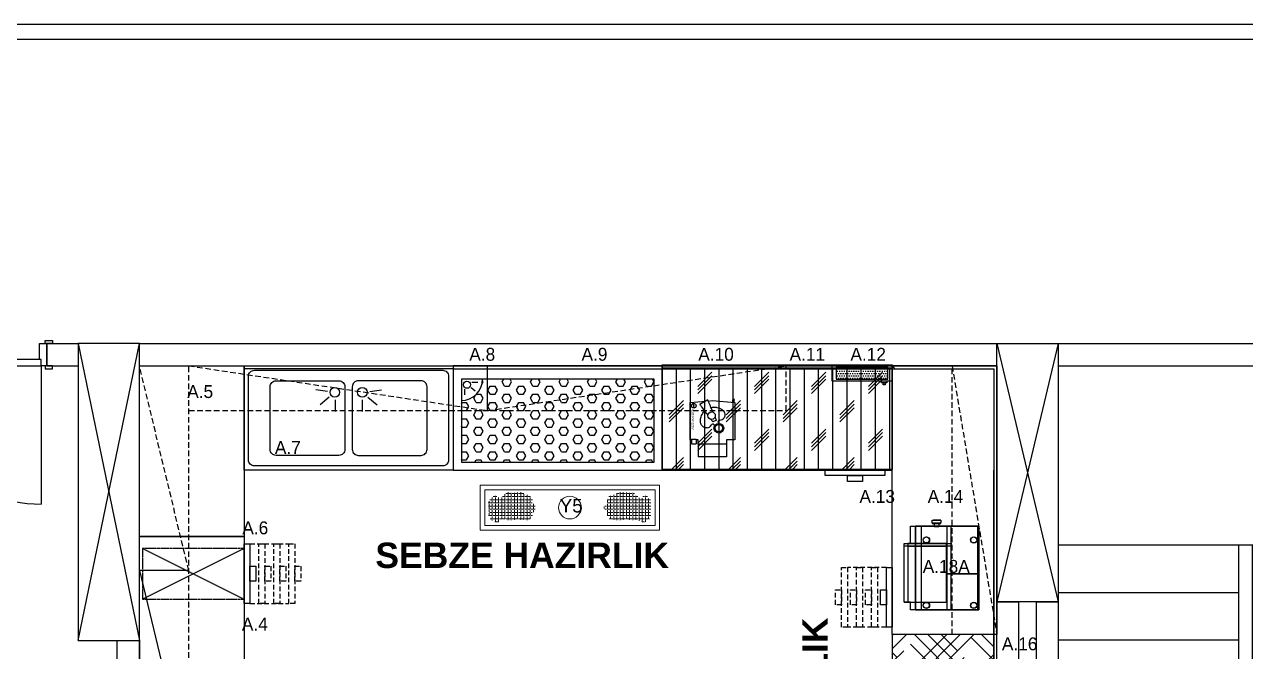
# Model space of a CAD drawing. Header units: millimetres. Extents: x 5004 to 15052, y -6179 to -3495.
# Drawn here: x 5850 to 6668, y -4045 to -3625 of the extents above; entities that cross this region are included whole.
import ezdxf

# ---------------------------------------------------------------- set-up
doc = ezdxf.new("R2010")
doc.units = ezdxf.units.MM
for name, pattern in [('DASHED', [0.75, 0.5, -0.25]), ('HIDDEN', [0.375, 0.25, -0.125]), ('HIDDEN2', [4.7625, 3.175, -1.5875])]:
    doc.linetypes.add(name, pattern=pattern)
doc.layers.add('GRC-yer ızgarası', color=40, linetype='Continuous', lineweight=15)
for name, color, linetype in [('Kıtc-002 Çizgi', 7, 'Continuous'), ('Kıtc-003 Kapı', 3, 'Continuous'), ('set altı dolap', 92, 'Continuous')]:
    doc.layers.add(name, color=color, linetype=linetype)
doc.styles.get("Standard").update_dxf_attribs({"font": 'arial.ttf'})
doc.styles.add('TAKSİM', font='GOTHIC.TTF', dxfattribs={"height": 20})

# ---------------------------------------------------------------- blocks, each defined once
blk = doc.blocks.new('A$C0F715291')
at = {"layer": 'Kıtc-003 Kapı'}
blk.add_line((100.1, 92.6, 0), (100.1, 0, 0), dxfattribs=at)
at = {"layer": 'Kıtc-003 Kapı', "elevation": 0}
for points in [[(0, 107.6), (5, 107.6), (5, 109.6), (0, 109.6)], [(107.6, 107.6), (102.6, 107.6), (102.6, 109.6), (107.6, 109.6)], [(0, 92.6), (5, 92.6), (5, 90.6), (0, 90.6)], [(100.1, 96.8), (7.5, 96.8), (7.5, 92.6), (100.1, 92.6)], [(107.6, 92.6), (102.6, 92.6), (102.6, 90.6), (107.6, 90.6)]]:
    blk.add_lwpolyline(points, close=True, dxfattribs=at)
for points in [[(3.8, 92.6), (7.5, 92.6), (7.5, 96.8), (8.8, 96.8), (8.8, 107.6), (3.8, 107.6), (3.8, 92.6)], [(103.8, 92.6), (100.1, 92.6), (100.1, 96.8), (98.8, 96.8), (98.8, 107.6), (103.8, 107.6), (103.8, 92.6)]]:
    blk.add_lwpolyline(points, dxfattribs=at)
at = {"layer": 'Kıtc-003 Kapı'}
blk.add_arc((100.1, 92.6, 0), 92.6, 180, 270, dxfattribs=at)
blk = doc.blocks.new('A$C4E333208')
at = {"layer": 'Kıtc-002 Çizgi'}
h = blk.add_hatch(dxfattribs=at)
h.set_pattern_fill('HEX', color=254, style=0)
h.set_pattern_definition([(0, (-4887.048, -3146.4644), (0, 5.49926), [3.175, -6.35]), (120, (-4887.048, -3146.4644), (-4.762499, -2.74963), [3.175, -6.35]), (60, (-4883.873, -3146.4644), (-4.762499, 2.74963), [3.175, -6.35])])
h.paths.add_polyline_path([(5.5, 5.5), (134.5, 5.5), (134.5, 61), (19.72, 61, -0.414214), (5.5, 46.78)])
for p, q in [((12.6, 59.14), (16.43, 59.14)), ((7.54, 54.45), (7.54, 50.56)), ((11.98, 55.37), (14.82, 53.15))]:
    blk.add_line(p, q, dxfattribs=at)
for points in [[(140, 70), (0, 70), (0, 0), (140, 0)], [(140, 70), (0, 70), (0, 68), (140, 68)], [(134.5, 61), (5.5, 61), (5.5, 5.5), (134.5, 5.5)]]:
    blk.add_lwpolyline(points, close=True, dxfattribs=at)
blk.add_circle((9.26, 57.34), 2.4, dxfattribs=at)
blk.add_arc((5.5, 61), 14.22, 270, 0, dxfattribs=at)
blk = doc.blocks.new('A$C1A9A7AE9')
at = {"layer": 'Kıtc-002 Çizgi'}
for p, q in [((55.84, 52.76), (48.03, 53.87)), ((84.16, 52.76), (91.97, 53.87)), ((57.07, 48.95), (50.97, 43.94)), ((60.98, 47.29), (60.98, 39.4)), ((79.02, 47.29), (79.02, 39.4)), ((82.93, 48.95), (89.03, 43.94))]:
    blk.add_line(p, q, dxfattribs=at)
for points in [[(140, 0), (0, 0), (0, 70), (140, 70)], [(140, 68), (0, 68), (0, 70), (140, 70)]]:
    blk.add_lwpolyline(points, close=True, dxfattribs=at)
for points in [[(133, 3), (7, 3, -0.414214), (3, 7), (3, 63, -0.414214), (7, 67), (133, 67, -0.414214), (137, 63), (137, 7, -0.414214)], [(63.5, 10), (21.5, 10, -0.414214), (17.5, 14), (17.5, 56, -0.414214), (21.5, 60), (63.5, 60, -0.414214), (67.5, 56), (67.5, 14, -0.414214)], [(76.5, 10), (118.5, 10, 0.414214), (122.5, 14), (122.5, 56, 0.414214), (118.5, 60), (76.5, 60, 0.414214), (72.5, 56), (72.5, 14, 0.414214)]]:
    blk.add_lwpolyline(points, format="xyb", close=True, dxfattribs=at)
for centre in [(60.79, 52.26), (79.21, 52.26)]:
    blk.add_circle(centre, 3.19, dxfattribs=at)
blk = doc.blocks.new('A$C098E0CC9')
at = {"layer": 'Kıtc-002 Çizgi', "color": 254, "linetype": 'DASHED'}
for p, q in [((8, 76), (42, 8)), ((42, 76), (8, 8))]:
    blk.add_line(p, q, dxfattribs=at)
at = {"layer": 'Kıtc-002 Çizgi'}
for points in [[(0, 8), (160, 8), (160, 78), (0, 78)], [(5, 4), (45, 4), (45, 8), (5, 8)], [(20, 0), (30, 0), (30, 4), (20, 4)]]:
    blk.add_lwpolyline(points, close=True, dxfattribs=at)
at = {"layer": 'Kıtc-002 Çizgi', "color": 254, "linetype": 'DASHED'}
blk.add_lwpolyline([(42, 8), (8, 8), (8, 76), (42, 76)], close=True, dxfattribs=at)
blk = doc.blocks.new('A$C27851754')
at = {"layer": 'Kıtc-002 Çizgi', "linetype": 'HIDDEN2'}
for p, q in [((5, 34), (5, 8)), ((45, 34), (45, 8))]:
    blk.add_line(p, q, dxfattribs=at)
for points in [[(5, 34), (45, 34), (45, 38), (5, 38)], [(20, 30), (30, 30), (30, 34), (20, 34)], [(5, 24), (45, 24), (45, 28), (5, 28)], [(5, 14), (45, 14), (45, 18), (5, 18)], [(20, 20), (30, 20), (30, 24), (20, 24)], [(20, 10), (30, 10), (30, 14), (20, 14)], [(5, 4), (45, 4), (45, 8), (5, 8)], [(20, 0), (30, 0), (30, 4), (20, 4)]]:
    blk.add_lwpolyline(points, close=True, dxfattribs=at)
at = {"layer": 'set altı dolap'}
blk.add_blockref('A$C098E0CC9', (0, 30), dxfattribs=at)
blk = doc.blocks.new('A$C2E214F40')
for p, q in [((2.45, 29.53), (0.57, 29.53)), ((2.38, 28.73), (0.57, 28.73)), ((1.19, 15), (2.49, 30)), ((2.49, 30), (27.49, 30)), ((27.49, 30), (27.49, 24.5)), ((5.54, 16.09), (5.64, 17.62)), ((5.64, 17.62), (5.72, 18.03)), ((5.72, 18.03), (6.03, 19.23)), ((6.03, 19.23), (6.45, 20.25)), ((6.45, 20.25), (6.88, 21.03)), ((6.88, 21.03), (7.37, 21.76)), ((7.37, 21.76), (7.97, 22.41)), ((7.97, 22.41), (8.67, 22.89)), ((8.67, 22.89), (9.35, 23.18)), ((9.35, 23.18), (10.17, 23.34)), ((10.17, 23.34), (10.78, 23.35)), ((10.78, 23.35), (11.62, 23.21)), ((11.62, 23.21), (12.06, 23.06)), ((12.06, 23.06), (12.62, 22.77)), ((12.2, 16.79), (12.16, 16.77)), ((12.77, 17.03), (12.2, 16.79)), ((12.2, 16.79), (12.22, 16.75)), ((13.28, 17.25), (12.77, 17.03)), ((13.74, 17.44), (13.28, 17.25)), ((14.05, 17.57), (13.74, 17.44)), ((14.11, 17.6), (14.05, 17.57)), ((14.16, 17.62), (14.11, 17.6)), ((14.16, 17.62), (15.46, 15.37)), ((19.15, 22.51), (19.15, 22.51)), ((19.15, 22.51), (19.15, 22.51)), ((19.43, 22.54), (19.44, 22.54)), ((19.44, 22.54), (19.44, 22.54)), ((19.67, 22.54), (19.68, 22.54)), ((19.68, 22.54), (19.69, 22.54)), ((20.04, 22.52), (20.05, 22.51)), ((20.05, 22.51), (20.06, 22.51)), ((20.41, 22.45), (20.43, 22.44)), ((20.43, 22.44), (20.44, 22.44)), ((20.8, 22.32), (20.82, 22.32)), ((20.82, 22.32), (20.84, 22.31)), ((21.04, 16.36), (21.03, 16.36)), ((21.05, 16.37), (21.04, 16.36)), ((21.11, 22.18), (21.14, 22.17)), ((21.14, 22.17), (21.16, 22.16)), ((21.29, 16.5), (21.27, 16.49)), ((21.31, 16.51), (21.29, 16.5)), ((21.39, 22.02), (21.42, 22)), ((21.42, 22), (21.44, 21.99)), ((21.48, 16.62), (21.46, 16.61)), ((21.51, 16.64), (21.48, 16.62)), ((21.64, 16.74), (21.61, 16.71)), ((21.66, 16.75), (21.64, 16.74)), ((21.69, 21.8), (21.72, 21.79)), ((21.72, 21.79), (21.73, 21.77)), ((21.87, 16.93), (21.85, 16.92)), ((21.88, 16.95), (21.87, 16.93)), ((22.02, 21.5), (22.04, 21.48)), ((22.04, 21.48), (22.05, 21.46)), ((22.14, 17.22), (22.12, 17.2)), ((22.15, 17.24), (22.14, 17.22)), ((22.29, 21.16), (22.31, 21.14)), ((22.31, 21.14), (22.33, 21.11)), ((22.37, 17.54), (22.36, 17.52)), ((22.39, 17.57), (22.37, 17.54)), ((22.49, 20.84), (22.51, 20.81)), ((22.51, 20.81), (22.52, 20.77)), ((22.55, 17.85), (22.53, 17.82)), ((22.56, 17.88), (22.55, 17.85)), ((22.64, 20.53), (22.65, 20.49)), ((22.65, 20.49), (22.67, 20.43)), ((22.69, 18.19), (22.68, 18.16)), ((22.7, 18.23), (22.69, 18.19)), ((22.73, 20.26), (22.75, 20.21)), ((22.75, 20.21), (22.76, 20.16)), ((22.78, 18.48), (22.77, 18.44)), ((22.79, 18.52), (22.78, 18.48)), ((22.81, 19.95), (22.83, 19.9)), ((22.83, 19.9), (22.83, 19.84)), ((22.85, 18.8), (22.84, 18.76)), ((22.85, 18.86), (22.85, 18.8)), ((22.86, 19.69), (22.87, 19.62)), ((22.87, 19.62), (22.88, 19.4)), ((22.88, 19.09), (22.87, 19.03)), ((22.88, 19.4), (22.88, 19.35)), ((22.88, 19.14), (22.88, 19.09)), ((27.49, 24.5), (30.39, 24.5)), ((30.39, 24.5), (30.39, 5.5)), ((30.39, 24.5), (38.73, 24.5)), ((38.73, 24.5), (38.73, 5.5)), ((0.76, 11.93), (0.72, 11.91)), ((0.72, 11.91), (3.79, 6.58)), ((0.8, 11.95), (0.76, 11.93)), ((1.02, 12.04), (0.8, 11.95)), ((1.26, 12.14), (1.02, 12.04)), ((1.43, 12.21), (1.19, 15)), ((1.61, 12.29), (1.26, 12.14)), ((2.49, 0), (1.59, 10.4)), ((1.9, 12.41), (1.61, 12.29)), ((2.39, 12.62), (1.9, 12.41)), ((2.83, 12.81), (2.39, 12.62)), ((3.41, 13.05), (2.83, 12.81)), ((4.18, 13.38), (3.41, 13.05)), ((4.92, 13.7), (4.18, 13.38)), ((5.72, 14.04), (4.92, 13.7)), ((5.57, 15.46), (5.54, 16.09)), ((5.63, 14.75), (5.57, 15.46)), ((5.62, 7.96), (6.13, 8.34)), ((5.76, 14.05), (5.63, 14.75)), ((6.33, 14.29), (5.72, 14.04)), ((6.13, 8.34), (6.79, 8.85)), ((6.98, 14.57), (6.33, 14.29)), ((6.79, 8.85), (7.44, 9.33)), ((7.58, 14.83), (6.98, 14.57)), ((7.44, 9.33), (8.14, 9.86)), ((8.13, 15.06), (7.58, 14.83)), ((8.17, 9.66), (8.05, 9.79)), ((8.7, 15.3), (8.13, 15.06)), ((8.14, 9.86), (8.66, 10.25)), ((8.8, 9.11), (8.17, 9.66)), ((8.66, 10.25), (9.23, 10.68)), ((8.95, 15.41), (8.7, 15.3)), ((9.48, 8.62), (8.8, 9.11)), ((9.23, 10.68), (9.75, 11.07)), ((10.46, 8.04), (9.48, 8.62)), ((9.75, 11.07), (10.23, 11.43)), ((10.23, 11.43), (10.72, 11.8)), ((10.72, 11.8), (10.94, 11.96)), ((13.73, 14.12), (13.76, 14.09)), ((13.73, 14.07), (13.76, 14.09)), ((13.76, 14.09), (14.25, 14.46)), ((14.25, 14.46), (14.69, 14.79)), ((14.69, 14.79), (15.1, 15.1)), ((15.1, 15.1), (15.36, 15.3)), ((15.36, 15.3), (15.42, 15.34)), ((15.42, 15.34), (15.46, 15.37)), ((18.51, 8.54), (18.09, 8.08)), ((18.7, 8.8), (18.51, 8.54)), ((18.87, 9.07), (18.7, 8.8)), ((19.01, 9.36), (18.87, 9.07)), ((19.2, 9.89), (19.01, 9.36)), ((19.27, 10.14), (19.2, 9.89)), ((19.31, 10.36), (19.27, 10.14)), ((19.36, 11.09), (19.31, 10.36)), ((19.33, 11.46), (19.36, 11.09)), ((20.28, 16.11), (20.28, 16.11)), ((20.28, 16.11), (20.28, 16.11)), ((20.49, 16.16), (20.48, 16.16)), ((20.49, 16.16), (20.49, 16.16)), ((20.79, 16.25), (20.78, 16.25)), ((20.8, 16.26), (20.79, 16.25)), ((3.79, 6.58), (3.8, 6.59)), ((3.8, 6.59), (3.83, 6.61)), ((3.83, 6.61), (3.87, 6.64)), ((3.87, 6.64), (4.06, 6.78)), ((4.06, 6.78), (4.26, 6.94)), ((4.26, 6.94), (4.57, 7.17)), ((4.57, 7.17), (4.82, 7.36)), ((4.82, 7.36), (5.24, 7.68)), ((5.24, 7.68), (5.62, 7.96)), ((11.14, 7.73), (10.46, 8.04)), ((12.05, 7.4), (11.14, 7.73)), ((12.63, 7.24), (12.05, 7.4)), ((13.41, 7.1), (12.63, 7.24)), ((14.03, 7.02), (13.41, 7.1)), ((14.49, 7), (14.03, 7.02)), ((15.09, 7), (14.49, 7)), ((16.01, 7.07), (15.09, 7)), ((16.51, 7.18), (16.01, 7.07)), ((17.22, 7.47), (16.51, 7.18)), ((17.7, 7.77), (17.22, 7.47)), ((18.09, 8.08), (17.7, 7.77)), ((27.04, 3.92), (27.04, 4)), ((27.04, 4), (30.04, 4)), ((27.04, 3.63), (27.04, 3.92)), ((27.04, 3.2), (27.04, 3.63)), ((27.04, 1), (27.04, 3.2)), ((27.04, 1), (30.04, 1)), ((27.49, 5.5), (27.49, 4)), ((30.39, 5.5), (27.49, 5.5)), ((27.49, 1), (27.49, 0)), ((30.04, 3.92), (30.04, 4)), ((30.04, 3.63), (30.04, 3.92)), ((30.04, 3.2), (30.04, 3.63)), ((30.04, 1), (30.04, 3.2)), ((30.39, 5.5), (38.73, 5.5)), ((26.86, 0), (2.49, 0)), ((27.49, 0), (26.86, 0))]:
    blk.add_line(p, q)
for centre, radius in [((11.25, 14.44), 2.5), ((19.63, 19.29), 3.25), ((19.63, 19.29), 2.45)]:
    blk.add_circle(centre, radius)
for centre, radius, start, end in [((0.57, 29.13), 0.572, 44.35086, 315.66248), ((0.57, 29.13), 0.399, 90, 270), ((10.56, 19.66), 3.74, 5.44166, 56.60339), ((15.33, 19.77), 1.08, 167.00562, 350.56105), ((17.99, 15.29), 1.08, 70.17429, 254.40423), ((15.61, 11.15), 3.74, 4.80646, 55.96819)]:
    blk.add_arc(centre, radius, start, end)
at = {"layer": 'Kıtc-002 Çizgi', "color": 1}
for p, q in [((4.49, 2.74), (3.51, 2.05)), ((3.54, 2.01), (4.44, 2.64)), ((4.44, 2.64), (4.49, 2.06)), ((4.53, 2.15), (4.49, 2.74)), ((4.49, 2.06), (5.65, 2.66)), ((5.63, 2.71), (4.53, 2.15)), ((5.87, 2.81), (5.58, 2.79)), ((5.58, 2.79), (5.62, 2.72)), ((5.62, 2.72), (5.7, 2.59)), ((5.65, 2.66), (5.63, 2.72)), ((5.87, 2.81), (5.7, 2.59))]:
    blk.add_line(p, q, dxfattribs=at)
blk.add_circle((4.61, 2.48), 1.58, dxfattribs=at)
blk.add_text('0,85 KW 220V', height=1.5, dxfattribs=at).set_placement((7.14, 1.1))
blk = doc.blocks.new('180')
for p, q in [((7559.85, -3831.88), (7559.85, -3833.88)), ((7559.85, -3833.88), (7627.85, -3833.88)), ((7627.85, -3833.88), (7627.85, -4011.88))]:
    blk.add_line(p, q)
at = {"layer": 'Kıtc-002 Çizgi', "linetype": 'HIDDEN2'}
for p, q in [((7555.85, -3966.88), (7529.85, -3966.88)), ((7555.85, -4006.88), (7529.85, -4006.88))]:
    blk.add_line(p, q, dxfattribs=at)
at = {"layer": 'Kıtc-002 Çizgi'}
for points in [[(7559.85, -4011.88), (7559.85, -3831.88), (7629.85, -3831.88), (7629.85, -4011.88)], [(7555.85, -4006.88), (7555.85, -3966.88), (7559.85, -3966.88), (7559.85, -4006.88)], [(7551.85, -3991.88), (7551.85, -3981.88), (7555.85, -3981.88), (7555.85, -3991.88)]]:
    blk.add_lwpolyline(points, close=True, dxfattribs=at)
at = {"layer": 'Kıtc-002 Çizgi', "linetype": 'HIDDEN2'}
for points in [[(7525.85, -4006.88), (7525.85, -3966.88), (7529.85, -3966.88), (7529.85, -4006.88)], [(7535.85, -4006.88), (7535.85, -3966.88), (7539.85, -3966.88), (7539.85, -4006.88)], [(7545.85, -4006.88), (7545.85, -3966.88), (7549.85, -3966.88), (7549.85, -4006.88)], [(7555.85, -4006.88), (7555.85, -3966.88), (7559.85, -3966.88), (7559.85, -4006.88)], [(7521.85, -3991.88), (7521.85, -3981.88), (7525.85, -3981.88), (7525.85, -3991.88)], [(7531.85, -3991.88), (7531.85, -3981.88), (7535.85, -3981.88), (7535.85, -3991.88)], [(7541.85, -3991.88), (7541.85, -3981.88), (7545.85, -3981.88), (7545.85, -3991.88)], [(7551.85, -3991.88), (7551.85, -3981.88), (7555.85, -3981.88), (7555.85, -3991.88)]]:
    blk.add_lwpolyline(points, close=True, dxfattribs=at)
blk = doc.blocks.new('dfe')
at = {"layer": 'Kıtc-002 Çizgi'}
h = blk.add_hatch(dxfattribs=at)
h.set_pattern_fill('HOUND', color=1, scale=4, angle=45)
h.set_pattern_definition([(45, (-799.315, -15341.3705), (13.4703842, 22.4506403), [101.6, -50.8]), (135, (-799.315, -15341.3705), (13.4703842, -22.4506403), [101.6, -50.8])])
h.paths.add_polyline_path([(7291.84, -4791.21), (7223.84, -4791.21), (7223.84, -4897.21), (7291.84, -4897.21)])
for p, q in [((7293.84, -4791.21, 0), (7291.84, -4791.21, 0)), ((7291.84, -4791.21, 0), (7291.84, -4897.21, 0))]:
    blk.add_line(p, q)
at = {"layer": 'Kıtc-002 Çizgi', "elevation": 0}
blk.add_lwpolyline([(7223.84, -4897.21), (7293.84, -4897.21), (7293.84, -4791.21), (7223.84, -4791.21)], close=True, dxfattribs=at)
blk = doc.blocks.new('A$C3BCB2360')
at = {"layer": 'Kıtc-002 Çizgi'}
h = blk.add_hatch(dxfattribs=at)
h.set_pattern_fill('DOTS', color=256, style=0)
h.set_pattern_definition([(0, (-5262.7797, -8365.3325), (0.79375, 1.5875), [0, -1.5875])])
h.paths.add_polyline_path([(3, 11.83), (3, 3.83), (37.5, 3.83), (37.5, 11.83)])
for points in [[(0, 2.83), (40.5, 2.83), (40.5, 12.83), (0, 12.83)], [(3, 3.83), (37.5, 3.83), (37.5, 11.83), (3, 11.83)], [(40.5, 11.83), (41.4, 11.83), (41.7, 11.53), (41.7, 10.93), (41.4, 10.63), (40.5, 10.63)], [(33.33, 2.83), (36.88, 2.83), (36.88, 1.42), (33.33, 1.42)], [(34.4, 1.42), (35.81, 1.42), (35.81, 0), (34.4, 0)]]:
    blk.add_lwpolyline(points, close=True, dxfattribs=at)
blk = doc.blocks.new('poli')
h = blk.add_hatch()
h.set_pattern_fill('CORK', color=3, scale=3)
h.set_pattern_definition([(0, (0, 0), (0, 9.525), []), (135, (4.762, -4.762), (-19.05001, -19.05001), [13.47039, -13.47039]), (135, (7.144, -4.762), (-19.05001, -19.05001), [13.47039, -13.47039]), (135, (9.525, -4.762), (-19.05001, -19.05001), [13.47039, -13.47039])])
h.paths.add_polyline_path([(7869.37, -3857.88), (7801.37, -3857.88), (7801.37, -3859.88), (7801.37, -4011.88), (7869.37, -4011.88)])
for p, q in [((7801.37, -3857.88), (7801.37, -3859.88)), ((7869.37, -3857.88), (7869.37, -4011.88))]:
    blk.add_line(p, q)
at = {"layer": 'Kıtc-002 Çizgi'}
for points in [[(7801.37, -4011.88), (7801.37, -3857.88), (7871.37, -3857.88), (7871.37, -4011.88)], [(7797.37, -4006.88), (7797.37, -3966.88), (7801.37, -3966.88), (7801.37, -4006.88)], [(7793.37, -3991.88), (7793.37, -3981.88), (7797.37, -3981.88), (7797.37, -3991.88)]]:
    blk.add_lwpolyline(points, close=True, dxfattribs=at)
at = {"layer": 'Kıtc-002 Çizgi', "linetype": 'HIDDEN2'}
for points in [[(7797.37, -4006.88), (7797.37, -3966.88), (7801.37, -3966.88), (7801.37, -4006.88)], [(7793.37, -3991.88), (7793.37, -3981.88), (7797.37, -3981.88), (7797.37, -3991.88)]]:
    blk.add_lwpolyline(points, close=True, dxfattribs=at)
blk = doc.blocks.new('Y5 120-30')
at = {"layer": 'GRC-yer ızgarası', "ltscale": 44}
h = blk.add_hatch(dxfattribs=at)
h.set_pattern_fill('ANGLE', color=160, scale=7.7, style=0)
h.set_pattern_definition([(180, (3870, 4535.4), (0, 2.1175), [1.54, -0.5775]), (90, (3870, 4535.4), (2.1175, 1e-16), [1.54, -0.5775])])
h.paths.add_polyline_path([(6.03, -15.68, -0.520567), (6.03, -13.09, -0.520567), (6.03, -10.59, -0.520567), (7.81, -8.81, -0.520567), (9.59, -7.03, -0.520567), (11.45, -8.89, -0.520567), (14.2, -8.89, -0.520567), (15.98, -7.11, -0.520567), (17.76, -5.33, -0.520567), (20.35, -5.33, -0.520567), (22.94, -5.33, -0.520567), (25.53, -5.33, -0.520567), (28.12, -5.33, -0.520567), (29.9, -7.11, -0.520567), (32.49, -7.11, -0.520567), (34.26, -8.89, -0.520567), (34.63, -11.92, -0.520567), (36.45, -13.74, -0.520567), (36.45, -16.25, -0.520567), (34.6, -18.1, -0.520567), (34.6, -20.7, -0.520567), (32.65, -22.65, -0.520567), (30.06, -22.65, -0.520567), (27.47, -22.65, -0.520567), (24.88, -22.65, -0.520567), (22.13, -22.65, -0.520567), (19.54, -22.65, -0.520567), (16.63, -22.65, -0.520567), (14.06, -22.65, -0.520567), (12.26, -24.45, -0.520567), (9.63, -24.45, -0.520567), (7.85, -22.67, -0.520567), (6.03, -20.85, -0.520567), (6.03, -18.26, -0.520567)])
h = blk.add_hatch(dxfattribs=at)
h.set_pattern_fill('ANGLE', color=160, scale=7.7, style=0)
h.set_pattern_definition([(7e-15, (-3750, 4535.4), (0, 2.1175), [1.54, -0.5775]), (90, (-3750, 4535.4), (-2.1175, 1e-16), [1.54, -0.5775])])
h.paths.add_polyline_path([(113.97, -15.68, 0.520567), (113.97, -13.09, 0.520567), (113.97, -10.59, 0.520567), (112.19, -8.81, 0.520567), (110.41, -7.03, 0.520567), (108.55, -8.89, 0.520567), (105.8, -8.89, 0.520567), (104.02, -7.11, 0.520567), (102.24, -5.33, 0.520567), (99.65, -5.33, 0.520567), (97.06, -5.33, 0.520567), (94.47, -5.33, 0.520567), (91.88, -5.33, 0.520567), (90.1, -7.11, 0.520567), (87.51, -7.11, 0.520567), (85.74, -8.89, 0.520567), (85.37, -11.92, 0.520567), (83.55, -13.74, 0.520567), (83.55, -16.25, 0.520567), (85.4, -18.1, 0.520567), (85.4, -20.7, 0.520567), (87.35, -22.65, 0.520567), (89.94, -22.65, 0.520567), (92.53, -22.65, 0.520567), (95.12, -22.65, 0.520567), (97.87, -22.65, 0.520567), (100.46, -22.65, 0.520567), (103.37, -22.65, 0.520567), (105.94, -22.65, 0.520567), (107.74, -24.45, 0.520567), (110.37, -24.45, 0.520567), (112.15, -22.67, 0.520567), (113.97, -20.85, 0.520567), (113.97, -18.26, 0.520567)])
at = {"layer": 'GRC-yer ızgarası', "color": 13, "ltscale": 44}
blk.add_lwpolyline([(0, 0), (120, 0), (120, -30), (0, -30)], close=True, dxfattribs=at)
at = {"layer": 'GRC-yer ızgarası', "color": 4, "ltscale": 44}
blk.add_lwpolyline([(3, -3), (117, -3), (117, -27), (3, -27)], close=True, dxfattribs=at)
at = {"layer": 'GRC-yer ızgarası', "color": 1, "ltscale": 44}
blk.add_circle((60, -15), 7.6, dxfattribs=at)
at = {"layer": 'GRC-yer ızgarası', "ltscale": 44, "insert": (53.17, -9.23), "char_height": 9, "width": 19.2365, "attachment_point": 1}
blk.add_mtext('Y5', dxfattribs=at)
blk = doc.blocks.new('A$C655F606E')
for p, q in [((0.03, 4.01, -101.28), (0, 59.96, -101.28)), ((0, 59.96, -101.28), (7.63, 59.96, -101.28)), ((7.91, 59.96, -101.28), (45.9, 59.96, -101.28)), ((45.9, 59.96, -101.28), (45.91, 54.73, -101.28)), ((50.2, 54.73, -101.28), (21.63, 54.73, -101.28)), ((45.91, 54.73, -101.28), (50.2, 54.73, -101.28)), ((50.2, 54.73, -101.28), (50.2, 15.54, -101.28)), ((50.2, 54.73, -101.28), (50.2, 15.54, -101.28)), ((18.07, 17.22, -101.28), (50.2, 17.22, -101.28)), ((50.2, 15.54, -101.28), (18.07, 15.54, -101.28)), ((50.2, 15.54, -101.28), (45.83, 15.54, -101.28)), ((45.83, 15.54, -101.28), (45.83, 4.01, -101.28)), ((4.9, 4.01, -101.28), (0.03, 4.01, -101.28)), ((35.84, 4.01, -101.28), (23.25, 4.01, -101.28)), ((25.52, 2, -101.28), (26.97, 2, -101.28)), ((25.52, 0, -101.28), (25.52, 2, -101.28)), ((31.31, 0, -101.28), (25.52, 0, -101.28)), ((26.97, 2, -101.28), (26.97, 3.9, -101.28)), ((29.86, 3.9, -101.28), (29.86, 2, -101.28)), ((29.86, 2, -101.28), (31.31, 2, -101.28)), ((31.31, 2, -101.28), (31.31, 0, -101.28)), ((45.83, 4.01, -101.28), (35.84, 4.01, -101.28))]:
    blk.add_line(p, q)
at = {"extrusion": (0.515038, 2.27403e-18, -0.857167), "elevation": 8.69}
for points in [[(15.54, 20.14), (15.54, 50.31), (54.78, 50.31), (54.78, 20.14), (15.54, 20.14)], [(15.54, 20.14), (15.54, 50.31), (17.22, 50.31), (17.22, 20.14), (15.54, 20.14)]]:
    blk.add_lwpolyline(points, dxfattribs=at)
at = {"extrusion": (-1.00526e-16, 1, -2.99363e-16)}
for points, elevation in [([(-29.19, -2.4), (-30.54, -3.17), (-31.31, -4.52), (-31.31, -6.07), (-30.54, -7.42), (-29.19, -8.19), (-27.64, -8.19), (-26.29, -7.42), (-25.52, -6.07), (-25.52, -4.52), (-26.29, -3.17), (-27.64, -2.4)], 2.03), ([(-29.19, -2.4), (-30.54, -3.17), (-31.31, -4.52), (-31.31, -6.07), (-30.54, -7.42), (-29.19, -8.19), (-27.64, -8.19), (-26.29, -7.42), (-25.52, -6.07), (-25.52, -4.52), (-26.29, -3.17), (-27.64, -2.4)], 2), ([(-28.8, -3.85), (-29.48, -4.24), (-29.86, -4.91), (-29.86, -5.68), (-29.48, -6.36), (-28.8, -6.74), (-28.03, -6.74), (-27.36, -6.36), (-26.97, -5.68), (-26.97, -4.91), (-27.36, -4.24), (-28.03, -3.85)], 4.03), ([(-28.8, -3.85), (-29.48, -4.24), (-29.86, -4.91), (-29.86, -5.68), (-29.48, -6.36), (-28.8, -6.74), (-28.03, -6.74), (-27.36, -6.36), (-26.97, -5.68), (-26.97, -4.91), (-27.36, -4.24), (-28.03, -3.85)], 4)]:
    blk.add_lwpolyline(points, close=True, dxfattribs=dict(at, elevation=elevation))
blk.add_polyline3d([(0.75, 35.94, -4.48), (0.75, 4.02, -4.48)])
for centre, radius in [((3.48, 56.95, -101.28), 2.13), ((3.49, 56.94, -11.28), 2), ((35.19, 56.95, -101.28), 2.13), ((35.29, 56.94, -11.28), 2), ((3.48, 13.15, -101.28), 2.13), ((3.49, 13.14, -11.28), 2), ((35.19, 13.15, -101.28), 2.13), ((35.29, 13.14, -11.28), 2)]:
    blk.add_circle(centre, radius)
for points in [[(0.02, 59.94, -9.28), (0.75, 59.94, -4.48), (0.75, 4.02, -4.48), (0.02, 4.02, -9.28)], [(0.02, 59.94, -9.28), (0.02, 4.02, -9.28), (0.75, 4.02, -4.48), (0.75, 59.94, -4.48)], [(42.53, 59.94, -9.28), (0.02, 59.94, -9.28), (0.75, 59.94, -4.48), (18.62, 59.94, -2.08)], [(42.53, 4.02, -9.28), (0.02, 4.02, -9.28), (0.02, 59.94, -9.28), (42.53, 59.94, -9.28)], [(0.75, 4.02, -4.48), (0.75, 59.94, -4.48), (18.62, 59.94, -2.08), (18.62, 4.02, -2.08)], [(0.75, 59.94, -4.48), (2.42, 59.94, 8.72), (12.02, 59.94, 13.52), (16.82, 59.94, 7.52)], [(0.75, 59.94, -4.48), (16.82, 59.94, 7.52), (21.62, 59.94, -0.88), (18.62, 59.94, -2.08)], [(18.62, 59.94, -2.08), (21.62, 59.94, -0.88), (38.42, 59.94, 1.52), (42.53, 59.94, -9.28)], [(21.62, 4.02, -0.88), (21.62, 59.94, -0.88), (38.42, 59.94, 1.52), (38.42, 4.02, 1.52)], [(38.42, 59.94, 1.52), (38.42, 4.02, 1.52), (42.53, 4.02, -9.28), (42.53, 59.94, -9.28)], [(18.62, 35.94, -2.08), (0.75, 35.94, -4.48), (2.42, 35.94, 8.72), (21.62, 35.94, -0.88)], [(0.75, 4.02, -4.48), (0.02, 4.02, -9.28), (42.53, 4.02, -9.28), (18.62, 4.02, -2.08)], [(42.53, 4.02, -9.28), (38.42, 4.02, 1.52), (21.62, 4.02, -0.88), (18.62, 4.02, -2.08)]]:
    blk.add_3dface(points)
for points, invisible_edges in [([(27.64, 0, -8.19), (25.52, 0, -4.52), (26.29, 0, -3.17), (29.19, 0, -8.19)], 5), ([(25.52, 0, -6.07), (26.29, 0, -7.42), (27.64, 0, -8.19), (25.52, 0, -4.52)], 4), ([(26.29, 0, -3.17), (29.19, 0, -8.19), (30.54, 0, -7.42), (27.64, 0, -2.4)], 5), ([(30.54, 0, -7.42), (27.64, 0, -2.4), (29.19, 0, -2.4), (31.31, 0, -6.07)], 5), ([(29.19, 0, -2.4), (31.31, 0, -6.07), (31.31, 0, -4.52), (30.54, 0, -3.17)], 1)]:
    blk.add_3dface(points, dxfattribs=dict(invisible_edges=invisible_edges))

msp = doc.modelspace()

# ---------------------------------------------------------------- linework, layer by layer
for p, q in [((5865.09, -3853.34), (5865.09, -3838.34)), ((5865.09, -3838.34), (5886.09, -3838.34)), ((5886.09, -3838.34), (5927.09, -4037.34)), ((5886.09, -4037.34), (5927.09, -3838.34)), ((5927.09, -3838.34), (6501.09, -3838.34)), ((6542.09, -3838.34), (6501.09, -4011.34)), ((6501.09, -3838.34), (6542.09, -4011.34)), ((6542.09, -3838.34), (6793.09, -3838.34)), ((5865.09, -3853.34), (5886.09, -3853.34)), ((5927.09, -3853.34), (6501.09, -3853.34)), ((6160.09, -3883.34), (6160.09, -3853.34)), ((6277.09, -3855.34), (6431.09, -3855.34)), ((6501.09, -3853.34), (6431.09, -3853.34)), ((6542.09, -3853.34), (6793.09, -3853.34)), ((6499.09, -4217.34), (6499.09, -3923.34)), ((6542.09, -3973.34), (6793.09, -3973.34)), ((6663.09, -4227.34), (6663.09, -3973.34)), ((5960.09, -3990.49), (5927.09, -3990.49)), ((5927.09, -3990.49), (5960.09, -4127.64)), ((6542.09, -4005.09), (6663.09, -4005.09)), ((6501.09, -4033.34), (6471.09, -4033.34)), ((6542.09, -4036.84), (6663.09, -4036.84))]:
    msp.add_line(p, q)
at = {"linetype": 'HIDDEN', "ltscale": 15}
for p, q in [((5960.09, -3990.49), (5927.09, -3853.34)), ((5960.09, -4127.64), (5960.09, -3853.34)), ((5960.09, -3853.34), (6160.09, -3883.34)), ((6160.09, -3883.34), (6360.09, -3853.34)), ((6360.09, -3883.34), (6360.09, -3853.34)), ((6471.09, -4033.34), (6471.09, -3853.34)), ((6471.09, -3853.34), (6501.09, -4033.34)), ((5960.09, -3883.34), (6360.09, -3883.34))]:
    msp.add_line(p, q, dxfattribs=at)
for points in [[(5166.57, -5694.64), (8046.57, -5694.64), (8046.57, -3624.64), (5166.57, -3624.64)], [(5176.57, -5684.64), (8036.57, -5684.64), (8036.57, -3634.64), (5176.57, -3634.64)], [(5927.09, -3838.34), (5886.09, -3838.34), (5886.09, -4037.34), (5927.09, -4037.34)], [(6501.09, -3838.34), (6542.09, -3838.34), (6542.09, -4011.34), (6501.09, -4011.34)], [(5997.09, -3967.64), (5927.09, -3967.64), (5927.09, -3853.34), (5997.09, -3853.34)], [(6277.09, -3923.34), (6431.09, -3923.34), (6431.09, -3853.34), (6277.09, -3853.34)], [(6501.09, -4011.34), (6515.59, -4011.34), (6515.59, -4203.34), (6501.09, -4203.34)], [(6527.59, -4011.34), (6542.09, -4011.34), (6542.09, -4203.34), (6527.59, -4203.34)], [(5912.09, -4037.34), (5927.09, -4037.34), (5927.09, -4197.64), (5912.09, -4197.64)]]:
    msp.add_lwpolyline(points, close=True)
msp.add_lwpolyline([(6622.59, -4695.34), (6542.09, -4695.34), (6542.09, -4227.34), (6663.09, -4227.34), (6663.09, -3973.34), (6672.09, -3973.34), (6672.09, -4227.34), (6793.09, -4227.34), (6793.09, -4216.34), (6808.09, -4216.34), (6808.09, -4313.34), (6793.09, -4313.34), (6793.09, -4338.34), (6808.09, -4338.34), (6808.09, -4435.34), (6793.09, -4435.34), (6793.09, -4695.34), (6712.59, -4695.34), (6712.59, -4710.34), (6622.59, -4710.34), (6622.59, -4695.34), (6542.09, -4695.34)])

# ---------------------------------------------------------------- block references
for name, p, rotation in [('poli', (2419.21, -11724.15), 90), ('A$C655F606E', (6489.12, -3956.84), 180)]:
    msp.add_blockref(name, p, dxfattribs=dict(rotation=rotation))
for name, p in [('180', (-1128.76, -21.46)), ('dfe', (-792.75, 757.87, 0))]:
    msp.add_blockref(name, p)
at = {"layer": 'GRC-yer ızgarası', "linetype": 'Continuous'}
msp.add_blockref('Y5 120-30', (6155.26, -3933.34), dxfattribs=at)
at = {"layer": 'Kıtc-002 Çizgi'}
for name, p in [('A$C1A9A7AE9', (5997.09, -3923.34)), ('A$C4E333208', (6137.09, -3923.34)), ('A$C3BCB2360', (6390.59, -3866.17))]:
    msp.add_blockref(name, p, dxfattribs=at)
at = {"layer": 'Kıtc-002 Çizgi', "lineweight": -2, "rotation": 269.9999999999999}
msp.add_blockref('A$C2E214F40', (6295.67, -3875.49), dxfattribs=at)
at = {"layer": 'Kıtc-003 Kapı'}
msp.add_blockref('A$C0F715291', (5761.29, -3945.94, 0), dxfattribs=at)
at = {"layer": 'set altı dolap', "xscale": -1, "rotation": 90}
msp.add_blockref('A$C27851754', (6035.09, -3967.64), dxfattribs=at)

# ---------------------------------------------------------------- texts
at = {"style": 'TAKSİM'}
for s, p in [('A.8', (6147.91, -3849.93)), ('A.9', (6223.03, -3849.93)), ('A.10', (6301.2, -3849.93)), ('A.11', (6362.32, -3849.93)), ('A.12', (6403.05, -3849.93)), ('A.5', (5959.08, -3874.9)), ('A.7', (6017.77, -3912.37)), ('A.13', (6409.11, -3945.16)), ('A.14', (6454.79, -3945.16)), ('A.6', (5995.97, -3966.19)), ('A.18A', (6451.46, -3992.02, 1.52)), ('A.4', (5995.65, -4030.68)), ('A.16', (6504.46, -4043.9))]:
    msp.add_text(s, height=8.64, dxfattribs=at).set_placement(p)
at = {"insert": (6085.01, -3971.78), "char_height": 17, "attachment_point": 1}
msp.add_mtext_dynamic_manual_height_columns('{\\fArial|b1|i0|c162|p34;SEBZE HAZIRLIK}', width=635.6101, gutter_width=12.5, heights=[0], dxfattribs=at)
at = {"insert": (6370.85, -4169.71), "char_height": 17, "attachment_point": 1, "rotation": 90}
msp.add_mtext_dynamic_manual_height_columns('{\\fArial|b1|i0|c162|p34;ET HAZIRLIK}', width=284.2523, gutter_width=12.5, heights=[0], dxfattribs=at)

doc.saveas('drawing.dxf')
